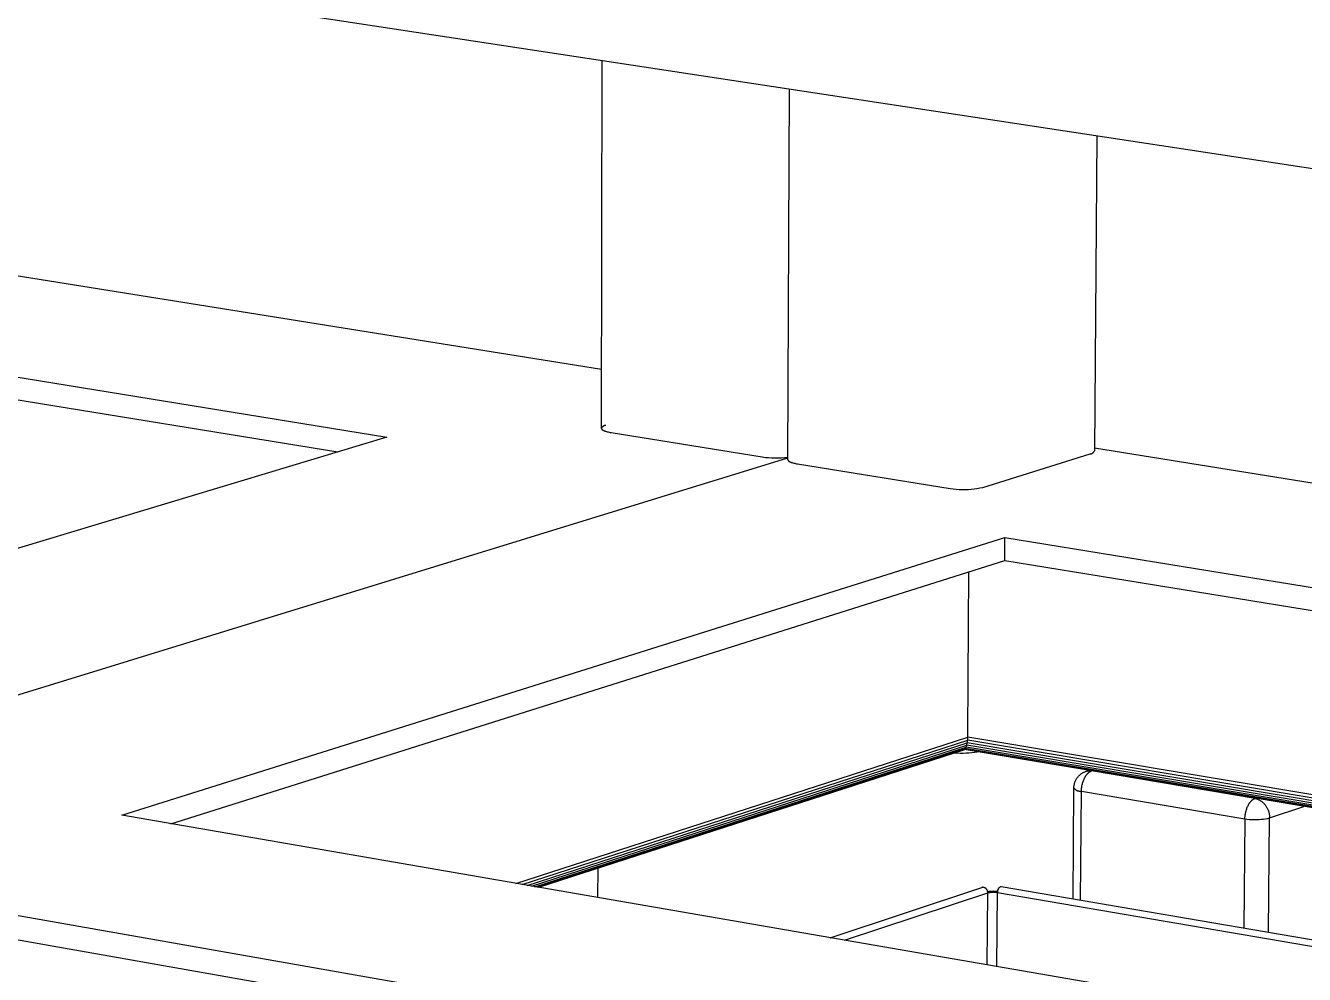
# Model space of a CAD drawing. Header units: millimetres. Extents: x -1283 to 2747, y -259 to 2557.
# Drawn here: x -117.2 to 63.6, y 721.3 to 855.4 of the extents above; entities that cross this region are included whole.
import ezdxf

# ---------------------------------------------------------------- set-up
doc = ezdxf.new("R2010")
doc.units = ezdxf.units.MM
doc.header["$MEASUREMENT"] = 0
doc.layers.add('Utwórz2D linie widoczne', color=7, linetype='Continuous', true_color=0x000000)

msp = doc.modelspace()

# ---------------------------------------------------------------- linework, layer by layer
at = {"layer": 'Utwórz2D linie widoczne'}
for p, q in [((-180.54, 872.58), (90.53, 831.3)), ((-35.78, 798.49), (-35.66, 850.52)), ((-9.43, 794.07), (-9.21, 846.49)), ((34.25, 839.87), (33.92, 795.29)), ((-35.76, 806.81), (-212, 834.98)), ((-227.17, 823.38), (-66.15, 797.24)), ((-227.14, 820.25), (-73.08, 795.16)), ((-35.77, 798.53), (-35.78, 798.51)), ((-35.78, 798.49), (-35.78, 798.48)), ((-35.78, 798.48), (-35.78, 798.48)), ((-35.78, 798.48), (-35.78, 798.47)), ((-35.78, 798.47), (-35.78, 798.47)), ((-35.78, 798.47), (-35.78, 798.46)), ((-35.78, 798.46), (-35.78, 798.46)), ((-35.78, 798.46), (-35.78, 798.45)), ((-35.78, 798.45), (-35.78, 798.45)), ((-35.78, 798.45), (-35.78, 798.44)), ((-35.78, 798.44), (-35.77, 798.43)), ((-35.75, 798.55), (-35.77, 798.53)), ((-35.77, 798.43), (-35.77, 798.43)), ((-35.77, 798.43), (-35.77, 798.42)), ((-35.77, 798.42), (-35.77, 798.42)), ((-35.77, 798.42), (-35.76, 798.41)), ((-35.76, 798.41), (-35.76, 798.41)), ((-35.76, 798.41), (-35.76, 798.4)), ((-35.76, 798.4), (-35.76, 798.4)), ((-35.76, 798.4), (-35.75, 798.39)), ((-35.74, 798.58), (-35.75, 798.55)), ((-35.75, 798.39), (-35.75, 798.38)), ((-35.75, 798.38), (-35.74, 798.38)), ((-35.72, 798.6), (-35.74, 798.58)), ((-35.74, 798.38), (-35.74, 798.37)), ((-35.74, 798.37), (-35.74, 798.37)), ((-35.74, 798.37), (-35.73, 798.36)), ((-35.73, 798.36), (-35.73, 798.36)), ((-35.73, 798.36), (-35.72, 798.35)), ((-35.71, 798.62), (-35.72, 798.6)), ((-35.72, 798.35), (-35.72, 798.35)), ((-35.72, 798.35), (-35.71, 798.34)), ((-35.69, 798.64), (-35.71, 798.62)), ((-35.71, 798.34), (-35.71, 798.33)), ((-35.71, 798.33), (-35.7, 798.33)), ((-35.7, 798.33), (-35.7, 798.32)), ((-35.7, 798.32), (-35.68, 798.31)), ((-35.67, 798.66), (-35.69, 798.64)), ((-35.68, 798.31), (-35.67, 798.3)), ((-35.65, 798.68), (-35.67, 798.66)), ((-35.67, 798.3), (-35.66, 798.29)), ((-35.66, 798.29), (-35.64, 798.28)), ((-35.63, 798.7), (-35.65, 798.68)), ((-35.64, 798.28), (-35.63, 798.27)), ((-35.61, 798.72), (-35.63, 798.7)), ((-35.63, 798.27), (-35.61, 798.26)), ((-35.59, 798.74), (-35.61, 798.72)), ((-35.61, 798.26), (-35.6, 798.25)), ((-35.6, 798.25), (-35.58, 798.24)), ((-35.57, 798.75), (-35.59, 798.74)), ((-35.58, 798.24), (-35.56, 798.23)), ((-35.55, 798.77), (-35.57, 798.75)), ((-35.56, 798.23), (-35.54, 798.22)), ((-35.52, 798.79), (-35.55, 798.77)), ((-35.54, 798.22), (-35.52, 798.21)), ((-35.5, 798.8), (-35.52, 798.79)), ((-35.52, 798.21), (-35.48, 798.19)), ((-35.48, 798.82), (-35.5, 798.8)), ((-35.45, 798.83), (-35.48, 798.82)), ((-35.48, 798.19), (-35.44, 798.17)), ((-35.43, 798.84), (-35.45, 798.83)), ((-35.44, 798.17), (-35.4, 798.15)), ((-35.4, 798.85), (-35.43, 798.84)), ((-35.38, 798.86), (-35.4, 798.85)), ((-35.4, 798.15), (-35.35, 798.13)), ((-35.35, 798.87), (-35.38, 798.86)), ((-35.32, 798.88), (-35.35, 798.87)), ((-35.35, 798.13), (-35.3, 798.11)), ((-35.3, 798.89), (-35.32, 798.88)), ((-35.27, 798.9), (-35.3, 798.89)), ((-35.3, 798.11), (-35.25, 798.09)), ((-35.24, 798.9), (-35.27, 798.9)), ((-35.25, 798.09), (-35.19, 798.07)), ((-35.22, 798.91), (-35.24, 798.9)), ((-35.19, 798.91), (-35.22, 798.91)), ((-35.16, 798.91), (-35.19, 798.91)), ((-35.19, 798.07), (-35.08, 798.04)), ((-35.08, 798.04), (-34.96, 798.01)), ((-34.96, 798.01), (-34.83, 797.98)), ((-34.83, 797.98), (-34.7, 797.95)), ((-34.7, 797.95), (-34.56, 797.92)), ((-34.56, 797.92), (-34.42, 797.9)), ((-34.42, 797.9), (-13.04, 794.45)), ((-66.15, 797.24), (-192.67, 759.15)), ((-181.16, 741.47), (-9.43, 794.3)), ((-13.04, 794.45), (-12.59, 794.39)), ((-12.59, 794.39), (-12.14, 794.35)), ((-12.14, 794.35), (-11.69, 794.32)), ((-11.69, 794.32), (-11.24, 794.31)), ((-11.24, 794.31), (-10.78, 794.31)), ((-10.78, 794.31), (-10.33, 794.33)), ((-10.33, 794.33), (-9.88, 794.36)), ((-9.88, 794.36), (-9.43, 794.41)), ((-9.43, 794.07), (-9.43, 794.06)), ((-9.43, 794.06), (-9.43, 794.06)), ((-9.43, 794.06), (-9.43, 794.05)), ((-9.43, 794.05), (-9.43, 794.05)), ((-9.43, 794.05), (-9.43, 794.04)), ((-9.43, 794.04), (-9.43, 794.04)), ((-9.43, 794.04), (-9.42, 794.03)), ((-9.42, 794.03), (-9.42, 794.02)), ((-9.42, 794.02), (-9.42, 794.02)), ((-9.42, 794.02), (-9.42, 794.01)), ((-9.42, 794.01), (-9.42, 794.01)), ((-9.42, 794.01), (-9.42, 794)), ((-9.42, 794), (-9.41, 794)), ((-9.41, 794), (-9.41, 793.99)), ((-9.41, 793.99), (-9.41, 793.98)), ((-9.41, 793.98), (-9.4, 793.98)), ((-9.4, 793.98), (-9.4, 793.97)), ((-9.4, 793.97), (-9.4, 793.97)), ((-9.4, 793.97), (-9.39, 793.96)), ((-9.39, 793.96), (-9.39, 793.96)), ((-9.39, 793.96), (-9.39, 793.95)), ((-9.39, 793.95), (-9.38, 793.95)), ((-9.38, 793.95), (-9.38, 793.94)), ((-9.38, 793.94), (-9.37, 793.93)), ((-9.37, 793.93), (-9.37, 793.93)), ((-9.37, 793.93), (-9.36, 793.92)), ((18.15, 790.14), (33.33, 794.88)), ((33.33, 794.88), (33.36, 794.88)), ((33.36, 794.88), (33.38, 794.88)), ((33.38, 794.88), (33.4, 794.89)), ((33.4, 794.89), (33.43, 794.89)), ((33.43, 794.89), (33.45, 794.9)), ((33.45, 794.9), (33.47, 794.9)), ((33.47, 794.9), (33.5, 794.91)), ((33.5, 794.91), (33.52, 794.92)), ((33.52, 794.92), (33.54, 794.93)), ((33.54, 794.93), (33.57, 794.94)), ((33.57, 794.94), (33.59, 794.95)), ((33.59, 794.95), (33.61, 794.96)), ((33.61, 794.96), (33.63, 794.97)), ((33.63, 794.97), (33.65, 794.98)), ((33.65, 794.98), (33.67, 795)), ((33.67, 795), (33.69, 795.01)), ((33.69, 795.01), (33.71, 795.03)), ((33.71, 795.03), (33.73, 795.04)), ((33.73, 795.04), (33.75, 795.06)), ((33.75, 795.06), (33.77, 795.07)), ((33.77, 795.07), (33.79, 795.09)), ((33.79, 795.09), (33.8, 795.11)), ((33.8, 795.11), (33.82, 795.13)), ((33.82, 795.13), (33.83, 795.15)), ((33.83, 795.15), (33.85, 795.16)), ((33.85, 795.16), (33.86, 795.18)), ((33.86, 795.18), (33.88, 795.2)), ((33.88, 795.2), (33.89, 795.23)), ((33.89, 795.23), (33.9, 795.25)), ((33.9, 795.25), (33.91, 795.27)), ((33.91, 795.27), (33.92, 795.29)), ((228.66, 764.55), (33.93, 795.67)), ((-9.36, 793.92), (-9.36, 793.92)), ((-9.36, 793.92), (-9.35, 793.91)), ((-9.35, 793.91), (-9.35, 793.91)), ((-9.35, 793.91), (-9.34, 793.9)), ((-9.34, 793.9), (-9.33, 793.89)), ((-9.33, 793.89), (-9.32, 793.88)), ((-9.32, 793.88), (-9.3, 793.87)), ((-9.3, 793.87), (-9.29, 793.86)), ((-9.29, 793.86), (-9.27, 793.85)), ((-9.27, 793.85), (-9.26, 793.83)), ((-9.26, 793.83), (-9.24, 793.82)), ((-9.24, 793.82), (-9.22, 793.81)), ((-9.22, 793.81), (-9.2, 793.8)), ((-9.2, 793.8), (-9.19, 793.79)), ((-9.19, 793.79), (-9.17, 793.78)), ((-9.17, 793.78), (-9.13, 793.76)), ((-9.13, 793.76), (-9.08, 793.74)), ((-9.08, 793.74), (-9.04, 793.72)), ((-9.04, 793.72), (-8.99, 793.7)), ((-8.99, 793.7), (-8.94, 793.68)), ((-8.94, 793.68), (-8.88, 793.66)), ((-8.88, 793.66), (-8.83, 793.65)), ((-8.83, 793.65), (-8.71, 793.61)), ((-8.71, 793.61), (-8.59, 793.58)), ((-8.59, 793.58), (-8.46, 793.55)), ((-8.46, 793.55), (-8.33, 793.52)), ((-8.33, 793.52), (-8.19, 793.49)), ((-8.19, 793.49), (-8.05, 793.47)), ((-8.05, 793.47), (13.54, 789.99)), ((13.54, 789.99), (13.95, 789.93)), ((13.95, 789.93), (14.37, 789.88)), ((14.37, 789.88), (14.8, 789.85)), ((14.8, 789.85), (15.22, 789.84)), ((15.22, 789.84), (15.64, 789.84)), ((15.64, 789.84), (16.06, 789.85)), ((16.06, 789.85), (16.48, 789.88)), ((16.48, 789.88), (16.9, 789.93)), ((16.9, 789.93), (17.32, 789.98)), ((17.32, 789.98), (17.74, 790.06)), ((17.74, 790.06), (18.15, 790.14)), ((-103.62, 743.77), (21.28, 783.05)), ((21.26, 779.79), (21.28, 783.05)), ((21.28, 783.05), (197.1, 754.51)), ((-96.68, 742.57), (21.26, 779.79)), ((21.26, 779.79), (190.47, 752.23)), ((16.03, 755.29), (16.17, 778.19)), ((-47.9, 734.15), (16.03, 754.82)), ((-47.01, 734), (16.01, 754.38)), ((15.95, 754.01), (16.01, 754.38)), ((16.01, 754.38), (16.03, 754.82)), ((137.55, 734.03), (16.01, 754.38)), ((16.03, 754.82), (16.03, 755.29)), ((138.44, 734.34), (16.03, 754.82)), ((-46.3, 733.87), (15.95, 754.01)), ((-45.67, 733.76), (15.88, 753.68)), ((-45.19, 733.68), (15.8, 753.42)), ((-44.83, 733.62), (15.72, 753.22)), ((-44.65, 733.59), (15.62, 753.1)), ((14.15, 752.63), (14.56, 752.6)), ((14.56, 752.6), (14.97, 752.58)), ((14.97, 752.58), (15.38, 752.58)), ((15.38, 752.58), (15.79, 752.59)), ((134.79, 733.08), (15.53, 753.07)), ((15.62, 753.1), (15.72, 753.22)), ((134.88, 733.11), (15.62, 753.1)), ((15.72, 753.22), (15.8, 753.42)), ((135.14, 733.21), (15.72, 753.22)), ((15.79, 752.59), (16.19, 752.61)), ((15.8, 753.42), (15.88, 753.68)), ((135.58, 733.36), (15.8, 753.42)), ((15.88, 753.68), (15.95, 754.01)), ((136.12, 733.54), (15.88, 753.68)), ((136.8, 733.78), (15.95, 754.01)), ((16.19, 752.61), (16.6, 752.65)), ((16.6, 752.65), (17.01, 752.7)), ((17.01, 752.7), (17.41, 752.76)), ((31.25, 748.65), (31.28, 748.72)), ((31.28, 748.72), (31.32, 748.8)), ((31.32, 748.8), (31.36, 748.87)), ((31.36, 748.87), (31.41, 748.95)), ((31.41, 748.95), (31.45, 749.02)), ((31.45, 749.02), (31.5, 749.09)), ((31.5, 749.09), (31.55, 749.16)), ((31.55, 749.16), (31.61, 749.23)), ((31.61, 749.23), (31.67, 749.29)), ((31.67, 749.29), (31.72, 749.35)), ((31.72, 749.35), (31.78, 749.41)), ((31.78, 749.41), (31.85, 749.47)), ((31.85, 749.47), (31.91, 749.53)), ((31.91, 749.53), (31.98, 749.58)), ((31.98, 749.58), (32.05, 749.63)), ((32.05, 749.63), (32.12, 749.68)), ((32.12, 749.68), (32.19, 749.73)), ((32.19, 749.73), (32.26, 749.78)), ((32.26, 749.78), (32.34, 749.82)), ((32.34, 749.82), (32.41, 749.86)), ((32.37, 748.68), (32.42, 748.79)), ((32.41, 749.86), (32.49, 749.89)), ((32.42, 748.79), (32.46, 748.9)), ((32.46, 748.9), (32.52, 749.01)), ((32.49, 749.89), (32.57, 749.93)), ((32.52, 749.01), (32.57, 749.11)), ((32.57, 749.93), (32.65, 749.96)), ((32.57, 749.11), (32.6, 749.16)), ((32.6, 749.16), (32.63, 749.21)), ((32.63, 749.21), (32.65, 749.26)), ((32.65, 749.96), (32.73, 749.99)), ((32.65, 749.26), (32.68, 749.31)), ((32.68, 749.31), (32.71, 749.35)), ((32.71, 749.35), (32.74, 749.4)), ((32.73, 749.99), (32.78, 750)), ((32.74, 749.4), (32.78, 749.44)), ((32.78, 750), (33.14, 750.12)), ((32.78, 750), (32.83, 750.02)), ((32.78, 749.44), (32.81, 749.48)), ((32.81, 749.48), (32.84, 749.52)), ((32.83, 750.02), (32.88, 750.03)), ((32.84, 749.52), (32.87, 749.56)), ((32.87, 749.56), (32.9, 749.6)), ((32.88, 750.03), (32.94, 750.04)), ((32.9, 749.6), (32.94, 749.64)), ((32.94, 750.04), (32.99, 750.05)), ((32.94, 749.64), (32.97, 749.67)), ((32.97, 749.67), (33, 749.71)), ((32.99, 750.05), (33.04, 750.06)), ((33, 749.71), (33.03, 749.74)), ((33.03, 749.74), (33.07, 749.77)), ((33.04, 750.06), (33.1, 750.06)), ((33.07, 749.77), (33.1, 749.8)), ((33.1, 750.06), (33.15, 750.07)), ((33.1, 749.8), (33.13, 749.83)), ((33.13, 749.83), (33.17, 749.85)), ((33.15, 750.07), (33.2, 750.07)), ((33.17, 749.85), (33.2, 749.88)), ((33.2, 750.07), (33.26, 750.07)), ((33.2, 749.88), (33.23, 749.9)), ((33.23, 749.9), (33.27, 749.92)), ((33.26, 750.07), (33.31, 750.07)), ((33.27, 749.92), (33.3, 749.94)), ((33.3, 749.94), (33.33, 749.96)), ((33.31, 750.07), (33.36, 750.07)), ((33.33, 749.96), (33.36, 749.98)), ((33.36, 750.07), (33.42, 750.06)), ((33.36, 749.98), (33.4, 749.99)), ((33.4, 749.99), (33.43, 750.01)), ((33.42, 750.06), (33.47, 750.05)), ((33.43, 750.01), (33.46, 750.02)), ((33.46, 750.02), (33.49, 750.04)), ((33.47, 750.05), (33.52, 750.05)), ((33.49, 750.04), (33.52, 750.05)), ((33.52, 750.05), (33.55, 750.05)), ((56.65, 746.17), (33.52, 750.05)), ((30.91, 731.96), (31.03, 747.63)), ((31.03, 747.73), (31.04, 747.82)), ((31.03, 747.65), (31.03, 747.73)), ((31.03, 747.65), (31.05, 747.62)), ((31.04, 747.9), (31.05, 747.99)), ((31.04, 747.82), (31.04, 747.9)), ((31.05, 747.99), (31.07, 748.07)), ((31.05, 747.62), (31.08, 747.58)), ((31.07, 748.07), (31.09, 748.16)), ((31.08, 747.58), (31.11, 747.55)), ((31.09, 748.16), (31.1, 748.24)), ((31.1, 748.24), (31.13, 748.32)), ((31.11, 747.55), (31.14, 747.52)), ((31.13, 748.32), (31.15, 748.41)), ((31.14, 747.52), (31.17, 747.49)), ((31.15, 748.41), (31.18, 748.49)), ((31.17, 747.49), (31.2, 747.47)), ((31.18, 748.49), (31.21, 748.57)), ((31.2, 747.47), (31.23, 747.44)), ((31.21, 748.57), (31.25, 748.65)), ((31.23, 747.44), (31.26, 747.41)), ((31.26, 747.41), (31.3, 747.39)), ((31.3, 747.39), (31.33, 747.36)), ((31.33, 747.36), (31.37, 747.34)), ((31.37, 747.34), (31.4, 747.32)), ((31.4, 747.32), (31.44, 747.3)), ((31.44, 747.3), (31.48, 747.28)), ((31.48, 747.28), (31.52, 747.27)), ((31.52, 747.27), (31.55, 747.25)), ((31.55, 747.25), (31.59, 747.23)), ((31.59, 747.23), (31.63, 747.22)), ((31.63, 747.22), (31.67, 747.21)), ((31.67, 747.21), (31.71, 747.2)), ((31.71, 747.2), (31.75, 747.19)), ((31.75, 747.19), (31.8, 747.18)), ((31.8, 747.18), (31.84, 747.18)), ((31.84, 747.18), (31.88, 747.17)), ((31.88, 747.17), (31.92, 747.17)), ((31.92, 747.17), (31.96, 747.16)), ((31.96, 747.16), (32, 747.16)), ((31.97, 731.78), (32.09, 747.17)), ((32, 747.16), (32.05, 747.16)), ((32.05, 747.16), (32.09, 747.17)), ((32.09, 747.39), (32.1, 747.5)), ((32.09, 747.27), (32.09, 747.39)), ((32.09, 747.17), (32.09, 747.27)), ((32.09, 747.17), (55.22, 743.28)), ((32.1, 747.5), (32.11, 747.61)), ((32.11, 747.61), (32.13, 747.73)), ((32.13, 747.73), (32.15, 747.85)), ((32.15, 747.85), (32.17, 747.97)), ((32.17, 747.97), (32.19, 748.09)), ((32.19, 748.09), (32.22, 748.21)), ((32.22, 748.21), (32.25, 748.33)), ((32.25, 748.33), (32.29, 748.45)), ((32.29, 748.45), (32.33, 748.56)), ((32.33, 748.56), (32.37, 748.68)), ((55.59, 745.02), (55.65, 745.13)), ((55.65, 745.13), (55.7, 745.23)), ((55.7, 745.23), (55.73, 745.28)), ((55.73, 745.28), (55.76, 745.33)), ((55.76, 745.33), (55.78, 745.38)), ((55.78, 745.38), (55.81, 745.43)), ((55.81, 745.43), (55.84, 745.47)), ((55.84, 745.47), (55.87, 745.52)), ((55.87, 745.52), (55.91, 745.56)), ((55.91, 745.56), (55.94, 745.6)), ((55.94, 745.6), (55.97, 745.64)), ((55.97, 745.64), (56, 745.68)), ((56, 745.68), (56.03, 745.72)), ((56.03, 745.72), (56.06, 745.76)), ((56.06, 745.76), (56.1, 745.79)), ((56.1, 745.79), (56.13, 745.83)), ((56.13, 745.83), (56.16, 745.86)), ((56.16, 745.86), (56.2, 745.89)), ((56.2, 745.89), (56.23, 745.92)), ((56.23, 745.92), (56.26, 745.95)), ((56.26, 745.95), (56.3, 745.97)), ((56.3, 745.97), (56.33, 746)), ((56.33, 746), (56.36, 746.02)), ((56.36, 746.02), (56.39, 746.04)), ((56.39, 746.04), (56.43, 746.06)), ((56.43, 746.06), (56.46, 746.08)), ((56.46, 746.08), (56.49, 746.1)), ((56.49, 746.1), (56.53, 746.12)), ((56.53, 746.12), (56.56, 746.13)), ((56.56, 746.13), (56.59, 746.15)), ((56.59, 746.15), (56.62, 746.16)), ((56.62, 746.16), (56.65, 746.17)), ((56.67, 746.18), (56.65, 746.17)), ((56.65, 746.17), (56.74, 746.14)), ((56.74, 746.14), (56.83, 746.11)), ((56.83, 746.11), (56.92, 746.08)), ((56.92, 746.08), (57.01, 746.05)), ((57.01, 746.05), (57.1, 746.01)), ((57.1, 746.01), (57.18, 745.97)), ((57.18, 745.97), (57.27, 745.92)), ((57.27, 745.92), (57.35, 745.87)), ((57.35, 745.87), (57.43, 745.82)), ((57.43, 745.82), (57.51, 745.77)), ((57.51, 745.77), (57.59, 745.71)), ((57.59, 745.71), (57.66, 745.66)), ((57.66, 745.66), (57.73, 745.59)), ((57.73, 745.59), (57.81, 745.53)), ((57.81, 745.53), (57.87, 745.47)), ((57.87, 745.47), (57.94, 745.4)), ((57.94, 745.4), (58, 745.33)), ((58, 745.33), (58.06, 745.25)), ((58.06, 745.25), (58.12, 745.18)), ((58.12, 745.18), (58.18, 745.1)), ((58.18, 745.1), (58.23, 745.02)), ((75.77, 712.79), (-103.62, 743.77)), ((55.22, 743.5), (55.23, 743.61)), ((55.22, 743.39), (55.22, 743.5)), ((55.22, 743.28), (55.22, 743.39)), ((55.23, 743.61), (55.24, 743.73)), ((55.24, 743.73), (55.26, 743.84)), ((55.26, 743.84), (55.28, 743.96)), ((55.28, 743.96), (55.3, 744.08)), ((55.3, 744.08), (55.32, 744.2)), ((55.32, 744.2), (55.35, 744.32)), ((55.35, 744.32), (55.38, 744.44)), ((55.38, 744.44), (55.42, 744.56)), ((55.42, 744.56), (55.46, 744.68)), ((55.46, 744.68), (55.5, 744.8)), ((55.5, 744.8), (55.55, 744.91)), ((55.55, 744.91), (55.59, 745.02)), ((58.11, 743.28), (58.4, 743.34)), ((58.23, 745.02), (58.28, 744.94)), ((58.28, 744.94), (58.33, 744.86)), ((58.33, 744.86), (58.38, 744.78)), ((58.38, 744.78), (58.42, 744.69)), ((58.4, 743.34), (58.68, 743.4)), ((58.42, 744.69), (58.46, 744.61)), ((58.46, 744.61), (58.49, 744.52)), ((58.49, 744.52), (58.53, 744.43)), ((58.53, 744.43), (58.56, 744.34)), ((58.53, 727.24), (58.68, 743.4)), ((58.56, 744.34), (58.58, 744.25)), ((58.58, 744.25), (58.61, 744.16)), ((58.61, 744.16), (58.63, 744.06)), ((58.63, 744.06), (58.65, 743.97)), ((58.65, 743.97), (58.66, 743.88)), ((58.66, 743.88), (58.67, 743.78)), ((58.67, 743.78), (58.68, 743.69)), ((58.68, 743.4), (63.56, 745.02)), ((58.68, 743.69), (58.68, 743.59)), ((58.68, 743.59), (58.68, 743.5)), ((58.68, 743.5), (58.68, 743.4)), ((55.22, 743.28), (55.08, 727.83)), ((55.22, 743.28), (55.5, 743.23)), ((55.5, 743.23), (55.79, 743.2)), ((55.79, 743.2), (56.08, 743.18)), ((56.08, 743.18), (56.37, 743.16)), ((56.37, 743.16), (56.66, 743.16)), ((56.66, 743.16), (56.95, 743.17)), ((56.95, 743.17), (57.24, 743.18)), ((57.24, 743.18), (57.53, 743.21)), ((57.53, 743.21), (57.82, 743.24)), ((57.82, 743.24), (58.11, 743.28)), ((-180.13, 740.46), (88.26, 693.32)), ((-180.1, 737.06), (88.22, 689.78)), ((-36.28, 732.14), (-36.27, 736.3)), ((-44.43, 733.55), (-44.43, 733.66)), ((-3.46, 726.47), (18.03, 733.58)), ((-1.4, 726.12), (18.84, 732.81)), ((18.05, 733.58), (18.03, 733.58)), ((18.08, 733.58), (18.05, 733.58)), ((18.1, 733.58), (18.08, 733.58)), ((18.12, 733.59), (18.1, 733.58)), ((18.15, 733.59), (18.12, 733.59)), ((18.17, 733.58), (18.15, 733.59)), ((18.2, 733.58), (18.17, 733.58)), ((18.22, 733.58), (18.2, 733.58)), ((18.25, 733.58), (18.22, 733.58)), ((18.27, 733.57), (18.25, 733.58)), ((18.29, 733.57), (18.27, 733.57)), ((18.32, 733.56), (18.29, 733.57)), ((18.34, 733.56), (18.32, 733.56)), ((18.36, 733.55), (18.34, 733.56)), ((18.39, 733.54), (18.36, 733.55)), ((18.41, 733.53), (18.39, 733.54)), ((18.43, 733.52), (18.41, 733.53)), ((18.45, 733.51), (18.43, 733.52)), ((18.47, 733.5), (18.45, 733.51)), ((18.49, 733.49), (18.47, 733.5)), ((18.52, 733.48), (18.49, 733.49)), ((18.54, 733.46), (18.52, 733.48)), ((18.55, 733.45), (18.54, 733.46)), ((18.57, 733.43), (18.55, 733.45)), ((18.59, 733.42), (18.57, 733.43)), ((18.61, 733.4), (18.59, 733.42)), ((18.63, 733.39), (18.61, 733.4)), ((18.65, 733.37), (18.63, 733.39)), ((18.66, 733.35), (18.65, 733.37)), ((18.68, 733.33), (18.66, 733.35)), ((18.69, 733.31), (18.68, 733.33)), ((18.71, 733.29), (18.69, 733.31)), ((18.72, 733.27), (18.71, 733.29)), ((18.73, 733.25), (18.72, 733.27)), ((18.75, 733.23), (18.73, 733.25)), ((18.76, 733.21), (18.75, 733.23)), ((18.77, 733.19), (18.76, 733.21)), ((18.78, 733.17), (18.77, 733.19)), ((18.77, 722.63), (18.84, 732.81)), ((18.79, 733.15), (18.78, 733.17)), ((18.8, 733.12), (18.79, 733.15)), ((18.81, 733.1), (18.8, 733.12)), ((18.81, 733.08), (18.81, 733.1)), ((18.82, 733.05), (18.81, 733.08)), ((18.81, 733.02), (19.02, 733.04)), ((18.83, 733.03), (18.82, 733.05)), ((18.83, 733.01), (18.83, 733.03)), ((18.83, 732.98), (18.83, 733.01)), ((18.84, 732.96), (18.83, 732.98)), ((18.84, 732.94), (18.84, 732.96)), ((18.84, 732.91), (18.84, 732.94)), ((18.84, 732.89), (18.84, 732.91)), ((18.84, 732.86), (18.84, 732.89)), ((18.84, 732.84), (18.84, 732.86)), ((18.84, 732.81), (18.95, 732.84)), ((18.84, 732.81), (18.84, 732.84)), ((18.95, 732.84), (19.07, 732.86)), ((19.02, 733.04), (19.22, 733.05)), ((19.07, 732.86), (19.18, 732.88)), ((19.18, 732.88), (19.3, 732.89)), ((19.22, 733.05), (19.42, 733.06)), ((19.3, 732.89), (19.41, 732.9)), ((19.41, 732.9), (19.53, 732.91)), ((19.42, 733.06), (19.63, 733.07)), ((19.53, 732.91), (19.64, 732.91)), ((19.63, 733.07), (19.83, 733.06)), ((19.64, 732.91), (19.76, 732.91)), ((19.76, 732.91), (19.88, 732.91)), ((19.83, 733.06), (20.03, 733.05)), ((19.88, 732.91), (19.99, 732.9)), ((19.99, 732.9), (20.11, 732.88)), ((20.03, 733.05), (20.24, 733.04)), ((20.11, 732.88), (20.22, 732.87)), ((20.15, 722.4), (20.22, 732.87)), ((20.22, 733.05), (20.21, 733.02)), ((20.21, 733.02), (20.21, 732.99)), ((20.21, 732.99), (20.21, 732.97)), ((20.21, 732.97), (20.21, 732.94)), ((20.21, 732.94), (20.22, 732.92)), ((20.23, 733.12), (20.22, 733.1)), ((20.22, 733.1), (20.22, 733.07)), ((20.22, 733.07), (20.22, 733.05)), ((20.22, 732.92), (20.22, 732.89)), ((20.22, 732.89), (20.22, 732.87)), ((20.22, 732.87), (96.33, 719.86)), ((20.24, 733.17), (20.23, 733.15)), ((20.23, 733.15), (20.23, 733.12)), ((20.25, 733.2), (20.24, 733.17)), ((20.26, 733.25), (20.25, 733.22)), ((20.25, 733.22), (20.25, 733.2)), ((20.27, 733.27), (20.26, 733.25)), ((20.28, 733.3), (20.27, 733.27)), ((20.3, 733.32), (20.28, 733.3)), ((20.31, 733.34), (20.3, 733.32)), ((20.32, 733.37), (20.31, 733.34)), ((20.34, 733.39), (20.32, 733.37)), ((20.35, 733.41), (20.34, 733.39)), ((20.37, 733.43), (20.35, 733.41)), ((20.38, 733.45), (20.37, 733.43)), ((20.4, 733.47), (20.38, 733.45)), ((20.42, 733.49), (20.4, 733.47)), ((20.43, 733.51), (20.42, 733.49)), ((20.45, 733.53), (20.43, 733.51)), ((20.47, 733.54), (20.45, 733.53)), ((20.49, 733.56), (20.47, 733.54)), ((20.51, 733.58), (20.49, 733.56)), ((20.53, 733.59), (20.51, 733.58)), ((20.56, 733.61), (20.53, 733.59)), ((20.58, 733.62), (20.56, 733.61)), ((20.6, 733.63), (20.58, 733.62)), ((20.62, 733.64), (20.6, 733.63)), ((20.65, 733.66), (20.62, 733.64)), ((20.67, 733.67), (20.65, 733.66)), ((20.7, 733.68), (20.67, 733.67)), ((20.72, 733.69), (20.7, 733.68)), ((20.74, 733.69), (20.72, 733.69)), ((20.74, 733.69), (98.13, 720.48))]:
    msp.add_line(p, q, dxfattribs=at)

doc.saveas('drawing.dxf')
